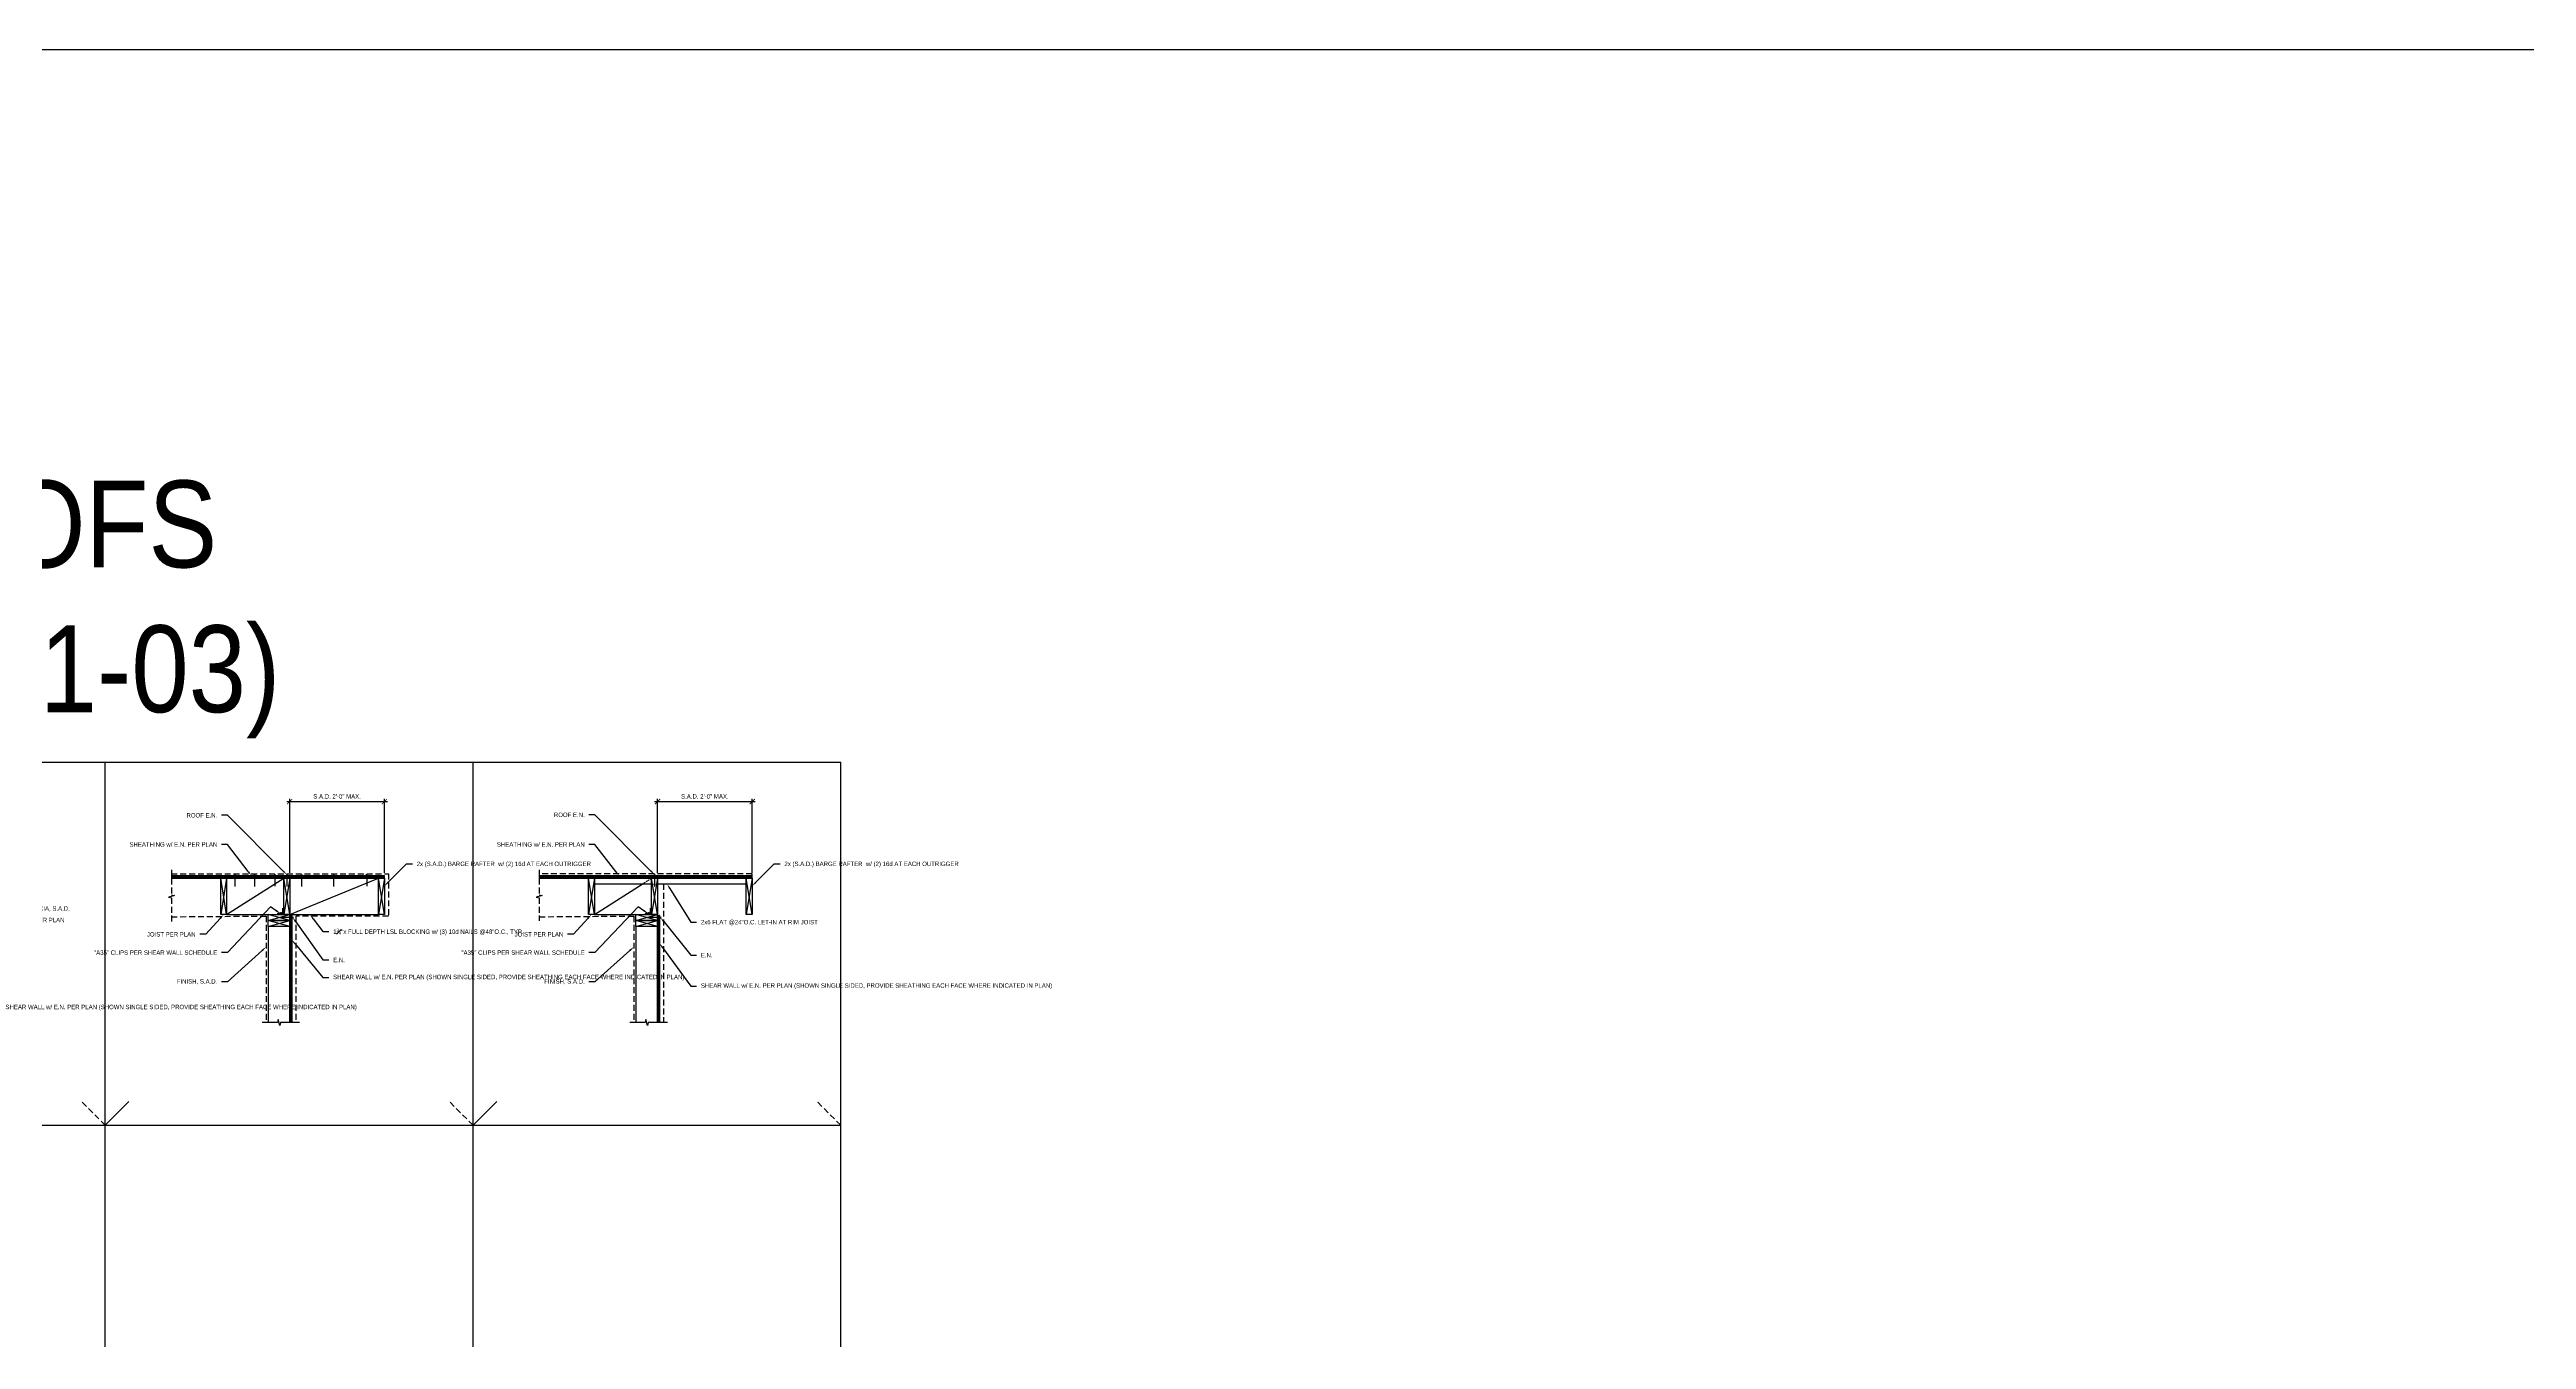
# Model space of a CAD drawing. Header units: inches. Extents: x -2661 to 42767, y -1222 to 9099.
# Drawn here: x -310 to 318, y 3845 to 4172 of the extents above; entities that cross this region are included whole.
import ezdxf
from ezdxf import colors
from ezdxf.entities.mleader import LeaderData, LeaderLine
from ezdxf.math import Vec2, Vec3

# ---------------------------------------------------------------- set-up
doc = ezdxf.new("R2010")
doc.units = ezdxf.units.IN
doc.header["$LTSCALE"] = 12
doc.header["$MEASUREMENT"] = 0
doc.header["$PDMODE"] = 3
doc.linetypes.add('HIDDEN2', pattern=[0.1875, 0.125, -0.0625])
doc.linetypes.add('HIDDEN8', pattern=[0.04625, 0.03125, -0.015])
doc.layers.get('0').update_dxf_attribs({"linetype": 'CONTINUOUS'})
doc.layers.get('DefPoints').update_dxf_attribs({"color": 251, "linetype": 'CONTINUOUS'})
for name, color, linetype in [('S-ANNO-DIMS', 2, 'CONTINUOUS'), ('S-ANNO-NOTE', 4, 'CONTINUOUS'), ('S-ARCH-FINISHES', 1, 'HIDDEN2'), ('S-BREAK', 2, 'CONTINUOUS'), ('S-NAIL', 2, 'CONTINUOUS'), ('S-SIMPSON', 2, 'CONTINUOUS'), ('S-WOOD', 3, 'CONTINUOUS')]:
    doc.layers.add(name, color=color, linetype=linetype)
doc.layers.add('S-ANNO-GRID-NONPLOT', color=251, linetype='CONTINUOUS', plot=False)
doc.layers.add('S-ANNO-NONPLOT', color=253, linetype='CONTINUOUS', plot=False, transparency=0.5)
doc.styles.add('Arial', font='arial.ttf', dxfattribs={"width": 0.85})
doc.dimstyles.new('DIM-12_Se', dxfattribs={"dimscale": 12, "dimtxt": 0.09375, "dimasz": 0.109375, "dimexe": 0.0625, "dimexo": 0.0625, "dimgap": 0.0625, "dimtad": 1, "dimdec": 4, "dimzin": 11, "dimdsep": 46, "dimlunit": 4, "dimtxsty": 'Arial', "dimblk": 'ARCHTICK', "dimcen": 0.125, "dimdle": 0.0625, "dimclrd": 256, "dimclre": 256, "dimclrt": 4, "dimadec": 0, "dimazin": 0, "dimtfac": 0.75, "dimtdec": 4, "dimtmove": 0, "dimatfit": 3, "dimfxl": 1, "dimfrac": 1, "dimtolj": 1, "dimtzin": 0, "dimarcsym": 0})

# ---------------------------------------------------------------- blocks, each defined once
blk = doc.blocks.new('Se_24x36_STARTERS_GRID')
for p, q in [((-372.84, 276), (-279.63, 276)), ((-372.84, 184), (-372.84, 276)), ((-279.63, -92), (-279.63, 276)), ((-279.63, 276), (-186.42, 276)), ((-186.42, -92), (-186.42, 276)), ((-186.42, 276), (-93.21, 276)), ((-93.21, -92), (-93.21, 276)), ((-93.21, 276), (0, 276)), ((0, 184), (0, 276)), ((-372.84, 184), (-366.84, 190)), ((-279.63, 184), (-273.63, 190)), ((-186.42, 184), (-180.42, 190)), ((-93.21, 184), (-87.21, 190)), ((-372.84, 92), (-372.84, 184)), ((-372.84, 184), (-279.63, 184)), ((-279.63, 184), (-186.42, 184)), ((-186.42, 184), (-93.21, 184)), ((-93.21, 184), (0, 184)), ((0, 92), (0, 184)), ((-372.84, 92), (-366.84, 98)), ((-279.63, 92), (-273.63, 98)), ((-186.42, 92), (-180.42, 98)), ((-93.21, 92), (-87.21, 98)), ((-372.84, 0), (-372.84, 92)), ((-372.84, 92), (-279.63, 92)), ((-279.63, 92), (-186.42, 92)), ((-186.42, 92), (-93.21, 92)), ((-93.21, 92), (0, 92)), ((0, 0), (0, 92)), ((-372.84, 0), (-366.84, 6)), ((-279.63, 0), (-273.63, 6)), ((-186.42, 0), (-180.42, 6)), ((-93.21, 0), (-87.21, 6)), ((-372.84, 0), (-279.63, 0)), ((-372.84, -92), (-372.84, 0)), ((-279.63, 0), (-186.42, 0)), ((-186.42, 0), (-93.21, 0)), ((-93.21, 0), (0, 0)), ((0, -92), (0, 0)), ((-372.84, -92), (-366.84, -86)), ((-279.63, -92), (-273.63, -86)), ((-186.42, -92), (-180.42, -86)), ((-93.21, -92), (-87.21, -86)), ((-372.84, -92), (-279.63, -92)), ((-279.63, -92), (-186.42, -92)), ((-186.42, -92), (-93.21, -92)), ((-93.21, -92), (0, -92))]:
    blk.add_line(p, q)
at = {"linetype": 'HIDDEN2'}
for p, q in [((-279.63, 184), (-285.63, 190)), ((-186.42, 184), (-192.42, 190)), ((-93.21, 184), (-99.21, 190)), ((0, 184), (-6, 190)), ((-279.63, 92), (-285.63, 98)), ((-186.42, 92), (-192.42, 98)), ((-93.21, 92), (-99.21, 98)), ((0, 92), (-6, 98)), ((-279.63, 0), (-285.63, 6)), ((-186.42, 0), (-192.42, 6)), ((-93.21, 0), (-99.21, 6)), ((0, 0), (-6, 6)), ((-279.63, -92), (-285.63, -86)), ((-186.42, -92), (-192.42, -86)), ((-93.21, -92), (-99.21, -86)), ((0, -92), (-6, -86))]:
    blk.add_line(p, q, dxfattribs=at)
blk = doc.blocks.new('*U1284')
blk.add_lwpolyline([(1.5, -5.5), (0, -5.5), (0, 0), (1.5, 0)], close=True)
at = {"layer": 'S-WOOD', "color": 2}
for p, q in [((1.5, -5.5), (0, 0)), ((1.5, 0), (0, -5.5))]:
    blk.add_line(p, q, dxfattribs=at)
blk = doc.blocks.new('*U1292')
at = {"color": 3}
blk.add_line((0.2, 0.25), (-0.2, 0.25), dxfattribs=at)
blk.add_line((0, 0.25), (0, -2.75))
blk = doc.blocks.new('_ARCHTICK')
at = {"color": 0, "linetype": 'ByBlock', "const_width": 0.15}
blk.add_lwpolyline([(-0.5, -0.5), (0.5, 0.5)], dxfattribs=at)
blk = doc.blocks.new('*D1790')
at = {"layer": 'DefPoints', "color": 0, "transparency": 16777216}
for p in [(-131.55, 3981.51), (-155.55, 3962.76), (-131.55, 3962.76)]:
    blk.add_point(p, dxfattribs=at)
at = {"layer": 'S-ANNO-DIMS', "lineweight": -2, "transparency": 16777216}
for p, q in [((-156.3, 3981.51), (-130.8, 3981.51)), ((-155.55, 3963.51), (-155.55, 3982.26)), ((-131.55, 3963.51), (-131.55, 3982.26))]:
    blk.add_line(p, q, dxfattribs=at)
at = {"layer": 'S-ANNO-DIMS', "lineweight": -2, "transparency": 16777216, "xscale": 1.3125, "yscale": 1.3125, "zscale": 1.3125, "rotation": 180}
blk.add_blockref('_ARCHTICK', (-155.55, 3981.51), dxfattribs=at)
at = {"layer": 'S-ANNO-DIMS', "lineweight": -2, "transparency": 16777216, "xscale": 1.3125, "yscale": 1.3125, "zscale": 1.3125}
blk.add_blockref('_ARCHTICK', (-131.55, 3981.51), dxfattribs=at)
at = {"layer": 'S-ANNO-DIMS', "color": 4, "transparency": 16777216, "insert": (-143.55, 3982.84), "char_height": 1.125, "attachment_point": 5, "style": 'Arial'}
blk.add_mtext('\\A1;S.A.D. 2\'-0" MAX.', dxfattribs=at)
blk = doc.blocks.new('*U1170')
blk.add_lwpolyline([(1.5, -9.25), (0, -9.25), (0, 0), (1.5, 0)], close=True)
at = {"layer": 'S-WOOD', "color": 2}
for p, q in [((1.5, -9.25), (0, 0)), ((1.5, 0), (0, -9.25))]:
    blk.add_line(p, q, dxfattribs=at)
blk = doc.blocks.new('*U1171')
blk.add_lwpolyline([(1.5, -9.25), (0, -9.25), (0, 0), (1.5, 0)], close=True)
at = {"layer": 'S-WOOD', "color": 2}
for p, q in [((1.5, -9.25), (0, 0)), ((1.5, 0), (0, -9.25))]:
    blk.add_line(p, q, dxfattribs=at)
blk = doc.blocks.new('*U1169')
blk.add_lwpolyline([(1.5, -9.25), (0, -9.25), (0, 0), (1.5, 0)], close=True)
at = {"layer": 'S-WOOD', "color": 2}
for p, q in [((1.5, -9.25), (0, 0)), ((1.5, 0), (0, -9.25))]:
    blk.add_line(p, q, dxfattribs=at)
blk = doc.blocks.new('*U1293')
blk.add_lwpolyline([(-1.625, 0.296875), (-1.625, 0.25), (-0.354, 0.25, 0.4142135624), (-0.25, 0.354), (-0.25, 1.671875), (-0.296875, 1.671875), (-0.296875, 0.348875, -0.4142135624), (-0.348875, 0.296875)], format="xyb", close=True)
blk.add_lwpolyline([(-0.827875, 0.296875), (-0.827875, 0.578141), (-0.609625, 0.57813), (-0.609625, 0.296875)])
blk = doc.blocks.new('10d')
at = {"color": 3}
blk.add_line((0.19, 0.25), (-0.19, 0.25), dxfattribs=at)
at = {"color": 2}
blk.add_line((0, 0.25), (0, -2.75), dxfattribs=at)
blk = doc.blocks.new('*D1789')
at = {"layer": 'DefPoints', "color": 0, "transparency": 16777216}
for p in [(-224.76, 3981.51), (-248.76, 3962.76), (-224.76, 3962.76)]:
    blk.add_point(p, dxfattribs=at)
at = {"layer": 'S-ANNO-DIMS', "lineweight": -2, "transparency": 16777216}
for p, q in [((-249.51, 3981.51), (-224.01, 3981.51)), ((-248.76, 3963.51), (-248.76, 3982.26)), ((-224.76, 3963.51), (-224.76, 3982.26))]:
    blk.add_line(p, q, dxfattribs=at)
at = {"layer": 'S-ANNO-DIMS', "lineweight": -2, "transparency": 16777216, "xscale": 1.3125, "yscale": 1.3125, "zscale": 1.3125, "rotation": 180}
blk.add_blockref('_ARCHTICK', (-248.76, 3981.51), dxfattribs=at)
at = {"layer": 'S-ANNO-DIMS', "lineweight": -2, "transparency": 16777216, "xscale": 1.3125, "yscale": 1.3125, "zscale": 1.3125}
blk.add_blockref('_ARCHTICK', (-224.76, 3981.51), dxfattribs=at)
at = {"layer": 'S-ANNO-DIMS', "color": 4, "transparency": 16777216, "insert": (-236.76, 3982.84), "char_height": 1.125, "attachment_point": 5, "style": 'Arial'}
blk.add_mtext('\\A1;S.A.D. 2\'-0" MAX.', dxfattribs=at)

msp = doc.modelspace()

# ---------------------------------------------------------------- hatches: boundary and pattern name
at = {"layer": 'S-WOOD'}
h = msp.add_hatch(dxfattribs=at)
h.set_pattern_fill('PLAST', color=1, scale=5, angle=45, style=0)
h.set_pattern_definition([(45, (-229.7568, 3962.1364), (-0.883883, 0.883883), []), (45, (-229.8672, 3962.2469), (-0.883883, 0.883883), []), (45, (-229.9777, 3962.3574), (-0.883883, 0.883883), [])])
h.paths.add_polyline_path([(-278.75675, 3962.13638), (-224.75675, 3962.13638), (-224.75675, 3962.76138), (-278.75675, 3962.76138)])
h = msp.add_hatch(dxfattribs=at)
h.set_pattern_fill('PLAST', color=1, scale=5, angle=45, style=0)
h.set_pattern_definition([(45, (-136.5477, 3962.1364), (-0.883883, 0.883883), []), (45, (-136.6581, 3962.2469), (-0.883883, 0.883883), []), (45, (-136.7686, 3962.3574), (-0.883883, 0.883883), [])])
h.paths.add_polyline_path([(-185.54766, 3962.13638), (-131.54766, 3962.13638), (-131.54766, 3962.76138), (-185.54766, 3962.76138)])
h = msp.add_hatch(dxfattribs=at)
h.set_pattern_fill('PLAST', color=1, scale=6, angle=-45, style=0)
h.set_pattern_definition([(315, (-242.3236, 3942.4766), (1.06066, 1.06066), []), (315, (-242.191, 3942.6092), (1.06066, 1.06066), []), (315, (-242.0584, 3942.7418), (1.06066, 1.06066), [])])
h.paths.add_polyline_path([(-248.25675, 3952.69888), (-248.25675, 3925.5612), (-248.75675, 3925.5612), (-248.75675, 3952.69888)])
h = msp.add_hatch(dxfattribs=at)
h.set_pattern_fill('PLAST', color=1, scale=6, angle=-45, style=0)
h.set_pattern_definition([(315, (-149.1145, 3942.4766), (1.06066, 1.06066), []), (315, (-148.982, 3942.6092), (1.06066, 1.06066), []), (315, (-148.8493, 3942.7418), (1.06066, 1.06066), [])])
h.paths.add_polyline_path([(-155.04766, 3952.69888), (-155.04766, 3925.5612), (-155.54766, 3925.5612), (-155.54766, 3952.69888)])

# ---------------------------------------------------------------- linework, layer by layer
at = {"layer": 'S-ANNO-NONPLOT'}
msp.add_lwpolyline([(-1395.60916, 4172.00884), (377.73642, 4172.00884), (377.73642, 847.54657), (-1395.60916, 847.54657)], close=True, dxfattribs=at)
at = {"layer": 'S-ARCH-FINISHES'}
for points in [[(-278.75675, 3964.26138), (-278.75675, 3957.88996), (-277.9784, 3957.70067), (-279.53511, 3957.3221), (-278.75675, 3957.13281), (-278.75675, 3951.05507)], [(-278.75675, 3963.26138), (-223.75675, 3963.26138), (-223.75675, 3952.526), (-247.25675, 3952.526), (-247.25675, 3925.5612)], [(-185.54766, 3964.26138), (-185.54766, 3957.88996), (-184.7693, 3957.70067), (-186.32601, 3957.3221), (-185.54766, 3957.13281), (-185.55861, 3951.35928)], [(-131.54766, 3962.76138), (-131.54766, 3963.26138), (-185.54766, 3963.26138)], [(-154.04766, 3960.63638), (-154.04766, 3960.63638), (-154.04766, 3925.5612)], [(-278.75675, 3952.35934), (-254.75675, 3952.526), (-254.75675, 3925.5612)], [(-185.54766, 3952.35934), (-161.54766, 3952.526), (-161.54766, 3925.5612)]]:
    msp.add_lwpolyline(points, dxfattribs=at)
at = {"layer": 'S-BREAK'}
for points in [[(-246.25675, 3925.5612), (-251.12818, 3925.5612), (-251.31747, 3924.78285), (-251.69604, 3926.33955), (-251.88533, 3925.5612), (-255.75675, 3925.5612)], [(-153.04766, 3925.5612), (-157.91908, 3925.5612), (-158.10837, 3924.78285), (-158.48694, 3926.33955), (-158.67623, 3925.5612), (-162.54766, 3925.5612)]]:
    msp.add_lwpolyline(points, dxfattribs=at)
at = {"layer": 'S-WOOD', "color": 1}
for p, q in [((-278.75675, 3962.44888), (-224.75675, 3962.44888)), ((-185.54766, 3962.44888), (-131.54766, 3962.44888)), ((-248.50675, 3952.69888), (-248.50675, 3925.5612)), ((-155.29766, 3952.69888), (-155.29766, 3925.5612))]:
    msp.add_line(p, q, dxfattribs=at)
at = {"layer": 'S-WOOD', "color": 2}
for p, q in [((-264.75675, 3952.88638), (-250.25675, 3962.13638)), ((-248.75675, 3952.88638), (-226.25675, 3962.13638)), ((-171.54766, 3952.88638), (-159.39901, 3960.63638))]:
    msp.add_line(p, q, dxfattribs=at)
at = {"layer": 'S-WOOD', "color": 2, "linetype": 'HIDDEN8'}
for p, q in [((-159.39901, 3960.63638), (-157.04766, 3962.13638)), ((-157.04766, 3960.63638), (-155.54766, 3960.63638))]:
    msp.add_line(p, q, dxfattribs=at)
at = {"layer": 'S-WOOD'}
for points in [[(-278.75675, 3962.13638), (-224.75675, 3962.13638), (-224.75675, 3962.76138), (-278.75675, 3962.76138)], [(-264.75675, 3952.88638), (-250.25675, 3952.88638), (-250.25675, 3962.13638), (-264.75675, 3962.13638)], [(-248.75675, 3952.88638), (-226.25675, 3952.88638), (-226.25675, 3962.13638), (-248.75675, 3962.13638)], [(-185.54766, 3962.13638), (-131.54766, 3962.13638), (-131.54766, 3962.76138), (-185.54766, 3962.76138)], [(-171.54766, 3952.88638), (-157.04766, 3952.88638), (-157.04766, 3962.13638), (-171.54766, 3962.13638)], [(-248.25675, 3952.69888), (-248.25675, 3925.5612), (-248.75675, 3925.5612), (-248.75675, 3952.69888)], [(-155.04766, 3952.69888), (-155.04766, 3925.5612), (-155.54766, 3925.5612), (-155.54766, 3952.69888)]]:
    msp.add_lwpolyline(points, close=True, dxfattribs=at)
for points in [[(-157.04766, 3960.63638), (-171.54766, 3960.63638), (-171.54766, 3962.13638), (-133.04766, 3962.13638), (-133.04766, 3960.63638), (-155.54766, 3960.63638)], [(-248.75675, 3925.5612), (-248.75675, 3949.88638), (-254.25675, 3949.88638), (-254.25675, 3925.5612)], [(-155.54766, 3925.5612), (-155.54766, 3949.88638), (-161.04766, 3949.88638), (-161.04766, 3925.5612)]]:
    msp.add_lwpolyline(points, dxfattribs=at)

# ---------------------------------------------------------------- block references
at = {"layer": 'S-ANNO-GRID-NONPLOT'}
msp.add_blockref('Se_24x36_STARTERS_GRID', (-109.09998, 3715.54657), dxfattribs=at)
at = {"layer": 'S-NAIL', "xscale": -1}
for p in [(-262.71866, 3962.76138), (-257.69523, 3962.76138), (-252.54679, 3962.824), (-245.75675, 3962.76138), (-237.69523, 3962.76138), (-229.25675, 3962.824)]:
    msp.add_blockref('10d', p, dxfattribs=at)
at = {"layer": 'S-NAIL', "color": 1, "xscale": -1}
for p in [(-249.50675, 3962.76138), (-156.29766, 3962.76138)]:
    msp.add_blockref('*U1292', p, dxfattribs=at)
at = {"layer": 'S-NAIL', "color": 1, "xscale": -1, "rotation": 270}
for p in [(-248.25675, 3952.13638), (-155.04766, 3952.13638)]:
    msp.add_blockref('*U1292', p, dxfattribs=at)
at = {"layer": 'S-SIMPSON'}
for p in [(-250.25675, 3952.88638), (-157.04766, 3952.88638)]:
    msp.add_blockref('*U1293', p, dxfattribs=at)
at = {"layer": 'S-WOOD'}
for name, p in [('*U1171', (-266.25675, 3962.13638)), ('*U1170', (-250.25675, 3962.13638)), ('*U1169', (-226.25675, 3962.13638)), ('*U1171', (-173.04766, 3962.13638)), ('*U1170', (-157.04766, 3962.13638)), ('*U1169', (-133.04766, 3962.13638))]:
    msp.add_blockref(name, p, dxfattribs=at)
at = {"layer": 'S-WOOD', "rotation": 270}
for p in [(-248.75675, 3952.88638), (-248.75675, 3951.38638), (-155.54766, 3952.88638), (-155.54766, 3951.38638)]:
    msp.add_blockref('*U1284', p, dxfattribs=at)

# ---------------------------------------------------------------- texts
at = {"layer": 'S-ANNO-NOTE', "color": 2, "insert": (-481.93637, 3997.54657), "char_height": 22, "width": 385.2088404, "attachment_point": 7, "style": 'Arial'}
msp.add_mtext('\\A1;PITCHED ROOFS \\PRAKES (WD 01-03)', dxfattribs=at)

# ---------------------------------------------------------------- dimensions: what is measured, and where the dimension line sits
at = {"layer": 'S-ANNO-DIMS'}
for base, p1, p2, picture, middle in [((-224.75675, 3981.51276), (-248.75675, 3962.76138), (-224.75675, 3962.76138), '*D1789', (-236.75675, 3982.84445)), ((-131.54766, 3981.51276), (-155.54766, 3962.76138), (-131.54766, 3962.76138), '*D1790', (-143.54766, 3982.84445))]:
    dim = msp.add_linear_dim(base=base, p1=p1, p2=p2, angle=180, text='S.A.D. <> MAX.', dimstyle='DIM-12_Se', dxfattribs=at)
    dim.commit()
    dim.dimension.update_dxf_attribs({"geometry": picture, "text_midpoint": middle})

# ---------------------------------------------------------------- leaders
at = {"layer": 'S-ANNO-NOTE'}
ml = msp.add_multileader_mtext('Standard', dxfattribs=at)
ml.set_content('ROOF E.N.', color=4, style='Arial')
ml.set_leader_properties(color=2)
ml.build(insert=Vec2(0, 0))
ml.multileader.update_dxf_attribs({"dogleg_length": 0.36, "arrow_head_size": 1.3125, "scale": 12})
ctx = ml.context
ctx.base_point, ctx.scale, ctx.char_height, ctx.arrow_head_size, ctx.landing_gap_size, ctx.plane_origin = Vec3(-274.81024, 3978.04787), 12, 1.125, 1.3125, 1.08, Vec3(-886.025, 4269.7352)
ctx.text_align_type = 2
notes = []
notes.append((ctx, [(1, (1, 1, 0), (-264.54324, 3978.04787), (-1, 0), 1.5, [(0, [(-249.50675, 3963.01138)], 0, [])])]))
ctx.mtext.insert, ctx.mtext.width, ctx.mtext.alignment, ctx.mtext.flow_direction = Vec3(-267.12324, 3978.61996), 17.75, 3, 5
ml = msp.add_multileader_mtext('Standard', dxfattribs=at)
ml.set_content('ROOF E.N.', color=4, style='Arial')
ml.set_leader_properties(color=2)
ml.build(insert=Vec2(0, 0))
ml.multileader.update_dxf_attribs({"dogleg_length": 0.36, "arrow_head_size": 1.3125, "scale": 12})
ctx = ml.context
ctx.base_point, ctx.scale, ctx.char_height, ctx.arrow_head_size, ctx.landing_gap_size, ctx.plane_origin = Vec3(-181.68542, 3978.1721), 12, 1.125, 1.3125, 1.08, Vec3(-792.8159, 4269.7352)
ctx.text_align_type = 2
notes.append((ctx, [(1, (1, 1, 0), (-171.41842, 3978.1721), (-1, 0), 1.5, [(0, [(-156.29766, 3963.01138)], 0, [])])]))
ctx.mtext.insert, ctx.mtext.width, ctx.mtext.alignment, ctx.mtext.flow_direction = Vec3(-173.99842, 3978.74419), 17.75, 3, 5
ml = msp.add_multileader_mtext('Standard', dxfattribs=at)
ml.set_content('{\\C256;BEVELED WEB STIFFENER ON BOTH SIDES OF TJI JOIST WEB. ENSURE GAP PER MANUFACTURER SPECIFICATIONS}', color=4, style='Arial')
ml.set_leader_properties(color=2)
ml.build(insert=Vec2(0, 0))
ml.multileader.update_dxf_attribs({"dogleg_length": 0.125, "arrow_head_size": 1.3125, "scale": 12})
ctx = ml.context
ctx.base_point, ctx.scale, ctx.char_height, ctx.arrow_head_size, ctx.landing_gap_size, ctx.plane_origin = Vec3(-564.77945, 3970.27715), 12, 1.125, 1.3125, 1.08, Vec3(-604.95423, 4260.95682)
notes.append((ctx, [(0, (1, 1, 0), (-566.27945, 3970.27715), (1, 0), 1.5, [(0, [(-577.13069, 3959.42592)], 0, [])])]))
ctx.mtext.insert, ctx.mtext.width, ctx.mtext.defined_height, ctx.mtext.flow_direction = Vec3(-563.69945, 3970.84925), 23.5635235, 10.20141, 5
ml = msp.add_multileader_mtext('Standard', dxfattribs=at)
ml.set_content('\\A1;SHEATHING w/ E.N. PER PLAN', color=4, style='Arial')
ml.set_leader_properties(color=2)
ml.build(insert=Vec2(0, 0))
ml.multileader.update_dxf_attribs({"dogleg_length": 0.125, "arrow_head_size": 1.3125, "scale": 12})
ctx = ml.context
ctx.base_point, ctx.scale, ctx.char_height, ctx.arrow_head_size, ctx.landing_gap_size, ctx.plane_origin = Vec3(-280.49686, 3970.66868), 12, 1.125, 1.3125, 1.08, Vec3(-829.27249, 4162.678)
ctx.text_align_type = 2
notes.append((ctx, [(0, (1, 1, 0), (-264.54324, 3970.66868), (-1, 0), 1.5, [(0, [(-258.46216, 3962.76138)], 0, [])])]))
ctx.mtext.insert, ctx.mtext.width, ctx.mtext.defined_height, ctx.mtext.alignment, ctx.mtext.flow_direction = Vec3(-267.12324, 3971.23156), 13.3125, 4.37074, 3, 5
ml = msp.add_multileader_mtext('Standard', dxfattribs=at)
ml.set_content('\\A1;SHEATHING w/ E.N. PER PLAN', color=4, style='Arial')
ml.set_leader_properties(color=2)
ml.build(insert=Vec2(0, 0))
ml.multileader.update_dxf_attribs({"dogleg_length": 0.125, "arrow_head_size": 1.3125, "scale": 12})
ctx = ml.context
ctx.base_point, ctx.scale, ctx.char_height, ctx.arrow_head_size, ctx.landing_gap_size, ctx.plane_origin = Vec3(-187.37204, 3970.66868), 12, 1.125, 1.3125, 1.08, Vec3(-736.14767, 4162.678)
ctx.text_align_type = 2
notes.append((ctx, [(0, (1, 1, 0), (-171.41842, 3970.66868), (-1, 0), 1.5, [(0, [(-165.33734, 3962.76138)], 0, [])])]))
ctx.mtext.insert, ctx.mtext.width, ctx.mtext.defined_height, ctx.mtext.alignment, ctx.mtext.flow_direction = Vec3(-173.99842, 3971.23156), 13.3125, 4.37074, 3, 5
ml = msp.add_multileader_mtext('Standard', dxfattribs=at)
ml.set_content('\\A1;E.N.', color=4, style='Arial')
ml.set_leader_properties(color=2)
ml.build(insert=Vec2(0, 0))
ml.multileader.update_dxf_attribs({"dogleg_length": 0.36, "arrow_head_size": 1.3125, "scale": 12})
ctx = ml.context
ctx.base_point, ctx.scale, ctx.char_height, ctx.arrow_head_size, ctx.landing_gap_size, ctx.plane_origin = Vec3(-326.55001, 3968.84453), 12, 1.125, 1.3125, 1.08, Vec3(-241.27346, 4230.21204)
notes.append((ctx, [(1, (1, 1, 0), (-328.05001, 3968.84453), (1, 0), 1.5, [(0, [(-332.71721, 3963.01138)], 0, [])])]))
ctx.mtext.insert, ctx.mtext.width, ctx.mtext.flow_direction = Vec3(-325.47001, 3969.40703), 18.0969406, 5
ml = msp.add_multileader_mtext('Standard', dxfattribs=at)
ml.set_content('2x (S.A.D.) BARGE RAFTER  w/ (2) 16d AT EACH OUTRIGGER', color=4, style='Arial')
ml.set_leader_properties(color=2)
ml.build(insert=Vec2(0, 0))
ml.multileader.update_dxf_attribs({"dogleg_length": 0.36, "arrow_head_size": 1.3125, "scale": 12})
ctx = ml.context
ctx.base_point, ctx.scale, ctx.char_height, ctx.arrow_head_size, ctx.landing_gap_size, ctx.plane_origin = Vec3(-217.67036, 3965.74069), 12, 1.125, 1.3125, 1.08, Vec3(-872.68976, 4259.00281)
notes.append((ctx, [(0, (1, 1, 0), (-219.17036, 3965.74069), (1, 0), 1.5, [(0, [(-224.75675, 3960.1543)], 0, [])])]))
ctx.mtext.insert, ctx.mtext.width, ctx.mtext.flow_direction = Vec3(-216.59036, 3966.31279), 14.2812815, 5
ml = msp.add_multileader_mtext('Standard', dxfattribs=at)
ml.set_content('2x (S.A.D.) BARGE RAFTER  w/ (2) 16d AT EACH OUTRIGGER', color=4, style='Arial')
ml.set_leader_properties(color=2)
ml.build(insert=Vec2(0, 0))
ml.multileader.update_dxf_attribs({"dogleg_length": 0.36, "arrow_head_size": 1.3125, "scale": 12})
ctx = ml.context
ctx.base_point, ctx.scale, ctx.char_height, ctx.arrow_head_size, ctx.landing_gap_size, ctx.plane_origin = Vec3(-124.46126, 3965.74069), 12, 1.125, 1.3125, 1.08, Vec3(-779.48066, 4259.00281)
notes.append((ctx, [(0, (1, 1, 0), (-125.96126, 3965.74069), (1, 0), 1.5, [(0, [(-131.54766, 3960.1543)], 0, [])])]))
ctx.mtext.insert, ctx.mtext.width, ctx.mtext.flow_direction = Vec3(-123.38126, 3966.31279), 14.2812815, 5
ml = msp.add_multileader_mtext('Standard', dxfattribs=at)
ml.set_content('\\A1;DECKING PER PLAN', color=4, style='Arial')
ml.set_leader_properties(color=2)
ml.build(insert=Vec2(0, 0))
ml.multileader.update_dxf_attribs({"dogleg_length": 0.36, "arrow_head_size": 1.3125, "scale": 12})
ctx = ml.context
ctx.base_point, ctx.scale, ctx.char_height, ctx.arrow_head_size, ctx.landing_gap_size, ctx.plane_origin = Vec3(-321.88462, 3951.51139), 12, 1.125, 1.3125, 1.08, Vec3(-394.95049, 4292.85496)
notes.append((ctx, [(0, (1, 1, 0), (-323.38462, 3951.51139), (1, 0), 1.5, [(0, [(-330.25703, 3960.63638)], 0, [])])]))
ctx.mtext.insert, ctx.mtext.width, ctx.mtext.flow_direction = Vec3(-320.80462, 3952.08348), 16.4371538, 5
ml = msp.add_multileader_mtext('Standard', dxfattribs=at)
ml.set_content('\\A1;FASCIA, S.A.D.', color=4, style='Arial')
ml.set_leader_properties(color=2)
ml.build(insert=Vec2(0, 0))
ml.multileader.update_dxf_attribs({"dogleg_length": 0.36, "arrow_head_size": 1.3125, "scale": 12})
ctx = ml.context
ctx.base_point, ctx.scale, ctx.char_height, ctx.arrow_head_size, ctx.landing_gap_size, ctx.plane_origin = Vec3(-316.37609, 3954.33624), 12, 1.125, 1.3125, 1.08, Vec3(-393.20159, 4302.0536)
notes.append((ctx, [(0, (1, 1, 0), (-317.87609, 3954.33624), (1, 0), 1.5, [(0, [(-320.71392, 3958.23651)], 0, [])])]))
ctx.mtext.insert, ctx.mtext.width, ctx.mtext.flow_direction = Vec3(-315.29609, 3955.01002), 16.4371538, 5
ml = msp.add_multileader_mtext('Standard', dxfattribs=at)
ml.set_content('2x6 FLAT @24"O.C. LET-IN AT RIM JOIST', color=4, style='Arial')
ml.set_leader_properties(color=2)
ml.build(insert=Vec2(0, 0))
ml.multileader.update_dxf_attribs({"dogleg_length": 0.36, "arrow_head_size": 1.3125, "scale": 12})
ctx = ml.context
ctx.base_point, ctx.scale, ctx.char_height, ctx.arrow_head_size, ctx.landing_gap_size, ctx.plane_origin = Vec3(-145.63557, 3950.98231), 12, 1.125, 1.3125, 1.08, Vec3(-792.8159, 4256.41426)
notes.append((ctx, [(0, (1, 1, 0), (-147.13557, 3950.98231), (1, 0), 1.5, [(0, [(-153.11102, 3960.63638)], 0, [])])]))
ctx.mtext.insert, ctx.mtext.width, ctx.mtext.flow_direction = Vec3(-144.55557, 3951.5544), 17.75, 5
ml = msp.add_multileader_mtext('Standard', dxfattribs=at)
ml.set_content('\\A1;JOIST PER PLAN', color=4, style='Arial')
ml.set_leader_properties(color=2)
ml.build(insert=Vec2(0, 0))
ml.multileader.update_dxf_attribs({"dogleg_length": 0.36, "arrow_head_size": 1.3125, "scale": 12})
ctx = ml.context
ctx.base_point, ctx.scale, ctx.char_height, ctx.arrow_head_size, ctx.landing_gap_size, ctx.plane_origin = Vec3(-284.34241, 3947.90495), 12, 1.125, 1.3125, 1.08, Vec3(-819.47669, 4247.68488)
ctx.text_align_type = 2
notes.append((ctx, [(0, (1, 1, 0), (-270.06386, 3947.90495), (-1, 0), 1.5, [(0, [(-265.50675, 3952.88638)], 0, [])])]))
ctx.mtext.insert, ctx.mtext.width, ctx.mtext.alignment, ctx.mtext.flow_direction = Vec3(-272.64386, 3948.47704), 17.75, 3, 5
ml = msp.add_multileader_mtext('Standard', dxfattribs=at)
ml.set_content('"A35" CLIPS PER SHEAR WALL SCHEDULE', color=4, style='Arial')
ml.set_leader_properties(color=2)
ml.build(insert=Vec2(0, 0))
ml.multileader.update_dxf_attribs({"dogleg_length": 0.125, "arrow_head_size": 1.3125, "scale": 12})
ctx = ml.context
ctx.base_point, ctx.scale, ctx.char_height, ctx.arrow_head_size, ctx.landing_gap_size, ctx.plane_origin = Vec3(-283.77394, 3943.26367), 12, 1.125, 1.3125, 1.08, Vec3(-808.65701, 4385.71901)
ctx.text_align_type = 2
notes.append((ctx, [(0, (1, 1, 0), (-264.54324, 3943.26367), (-1, 0), 1.5, [(0, [(-251.09326, 3953.18326), (-253.67764, 3954.84035)], 0, [])])]))
ctx.mtext.insert, ctx.mtext.width, ctx.mtext.alignment, ctx.mtext.flow_direction = Vec3(-267.12324, 3943.83576), 18.183329, 3, 5
ml = msp.add_multileader_mtext('Standard', dxfattribs=at)
ml.set_content('\\A1;JOIST PER PLAN', color=4, style='Arial')
ml.set_leader_properties(color=2)
ml.build(insert=Vec2(0, 0))
ml.multileader.update_dxf_attribs({"dogleg_length": 0.36, "arrow_head_size": 1.3125, "scale": 12})
ctx = ml.context
ctx.base_point, ctx.scale, ctx.char_height, ctx.arrow_head_size, ctx.landing_gap_size, ctx.plane_origin = Vec3(-191.13331, 3947.90495), 12, 1.125, 1.3125, 1.08, Vec3(-726.26759, 4247.68488)
ctx.text_align_type = 2
notes.append((ctx, [(0, (1, 1, 0), (-176.85476, 3947.90495), (-1, 0), 1.5, [(0, [(-172.29766, 3952.88638)], 0, [])])]))
ctx.mtext.insert, ctx.mtext.width, ctx.mtext.alignment, ctx.mtext.flow_direction = Vec3(-179.43476, 3948.47704), 17.75, 3, 5
ml = msp.add_multileader_mtext('Standard', dxfattribs=at)
ml.set_content('"A35" CLIPS PER SHEAR WALL SCHEDULE', color=4, style='Arial')
ml.set_leader_properties(color=2)
ml.build(insert=Vec2(0, 0))
ml.multileader.update_dxf_attribs({"dogleg_length": 0.125, "arrow_head_size": 1.3125, "scale": 12})
ctx = ml.context
ctx.base_point, ctx.scale, ctx.char_height, ctx.arrow_head_size, ctx.landing_gap_size, ctx.plane_origin = Vec3(-190.64912, 3943.26367), 12, 1.125, 1.3125, 1.08, Vec3(-715.44791, 4385.71901)
ctx.text_align_type = 2
notes.append((ctx, [(0, (1, 1, 0), (-171.41842, 3943.26367), (-1, 0), 1.5, [(0, [(-157.88416, 3953.18326), (-160.46854, 3954.84035)], 0, [])])]))
ctx.mtext.insert, ctx.mtext.width, ctx.mtext.alignment, ctx.mtext.flow_direction = Vec3(-173.99842, 3943.83576), 18.183329, 3, 5
ml = msp.add_multileader_mtext('Standard', dxfattribs=at)
ml.set_content('E.N.', color=4, style='Arial')
ml.set_leader_properties(color=2)
ml.build(insert=Vec2(0, 0))
ml.multileader.update_dxf_attribs({"dogleg_length": 0.36, "arrow_head_size": 1.3125, "scale": 12})
ctx = ml.context
ctx.base_point, ctx.scale, ctx.char_height, ctx.arrow_head_size, ctx.landing_gap_size, ctx.plane_origin = Vec3(-321.88462, 3943.89999), 12, 1.125, 1.3125, 1.08, Vec3(-257.07872, 4182.03811)
notes.append((ctx, [(1, (1, 1, 0), (-323.38462, 3943.89999), (1, 0), 1.5, [(0, [(-331.65055, 3952.13639)], 0, [])])]))
ctx.mtext.insert, ctx.mtext.width, ctx.mtext.flow_direction = Vec3(-320.80462, 3944.46249), 21.7388592, 5
ml = msp.add_multileader_mtext('Standard', dxfattribs=at)
ml.set_content('{\\C4;E.N.}', color=4, style='Arial')
ml.set_leader_properties(color=2)
ml.build(insert=Vec2(0, 0))
ml.multileader.update_dxf_attribs({"dogleg_length": 0.36, "arrow_head_size": 1.3125, "scale": 12})
ctx = ml.context
ctx.base_point, ctx.scale, ctx.char_height, ctx.arrow_head_size, ctx.landing_gap_size, ctx.plane_origin = Vec3(-238.84467, 3941.40918), 12, 1.125, 1.3125, 1.08, Vec3(-886.025, 4248.04311)
notes.append((ctx, [(0, (1, 1, 0), (-240.34467, 3941.40918), (1, 0), 1.5, [(0, [(-248.00675, 3952.13638)], 0, [])])]))
ctx.mtext.insert, ctx.mtext.width, ctx.mtext.flow_direction = Vec3(-237.76467, 3941.97168), 17.75, 5
ml = msp.add_multileader_mtext('Standard', dxfattribs=at)
ml.set_content('\\A1;1{\\H0.7x;\\S3#4;}"x FULL DEPTH LSL BLOCKING w/ (3) 10d NAILS @48"O.C., TYP.', color=4, style='Arial')
ml.set_leader_properties(color=2)
ml.build(insert=Vec2(0, 0))
ml.multileader.update_dxf_attribs({"dogleg_length": 0.36, "arrow_head_size": 1.3125, "scale": 12})
ctx = ml.context
ctx.base_point, ctx.scale, ctx.char_height, ctx.arrow_head_size, ctx.landing_gap_size, ctx.plane_origin = Vec3(-238.84467, 3948.63224), 12, 1.125, 1.3125, 1.08, Vec3(-168.97304, 4242.24189)
notes.append((ctx, [(1, (1, 1, 0), (-240.34467, 3948.63224), (1, 0), 1.5, [(0, [(-243.62676, 3952.88638)], 0, [])])]))
ctx.mtext.insert, ctx.mtext.width, ctx.mtext.defined_height, ctx.mtext.flow_direction = Vec3(-237.76467, 3949.36012), 15.3190707, 3.81495, 5
ml = msp.add_multileader_mtext('Standard', dxfattribs=at)
ml.set_content('{\\C4;E.N.}', color=4, style='Arial')
ml.set_leader_properties(color=2)
ml.build(insert=Vec2(0, 0))
ml.multileader.update_dxf_attribs({"dogleg_length": 0.36, "arrow_head_size": 1.3125, "scale": 12})
ctx = ml.context
ctx.base_point, ctx.scale, ctx.char_height, ctx.arrow_head_size, ctx.landing_gap_size, ctx.plane_origin = Vec3(-145.63557, 3942.61116), 12, 1.125, 1.3125, 1.08, Vec3(-792.8159, 4248.04311)
notes.append((ctx, [(0, (1, 1, 0), (-147.13557, 3942.61116), (1, 0), 1.5, [(0, [(-154.79766, 3952.13638)], 0, [])])]))
ctx.mtext.insert, ctx.mtext.width, ctx.mtext.flow_direction = Vec3(-144.55557, 3943.17366), 17.75, 5
ml = msp.add_multileader_mtext('Standard', dxfattribs=at)
ml.set_content('FINISH, S.A.D.', color=4, style='Arial')
ml.set_leader_properties(color=2)
ml.build(insert=Vec2(0, 0))
ml.multileader.update_dxf_attribs({"dogleg_length": 0.36, "arrow_head_size": 1.3125, "scale": 12})
ctx = ml.context
ctx.base_point, ctx.scale, ctx.char_height, ctx.arrow_head_size, ctx.landing_gap_size, ctx.plane_origin = Vec3(-276.95886, 3935.87179), 12, 1.125, 1.3125, 1.08, Vec3(-816.09202, 4213.37722)
ctx.text_align_type = 2
notes.append((ctx, [(0, (1, 1, 0), (-264.54324, 3935.87179), (-1, 0), 1.5, [(0, [(-254.75675, 3944.7122)], 0, [])])]))
ctx.mtext.insert, ctx.mtext.width, ctx.mtext.alignment, ctx.mtext.flow_direction = Vec3(-267.12324, 3936.54556), 20.9362524, 3, 5
ml = msp.add_multileader_mtext('Standard', dxfattribs=at)
ml.set_content('FINISH, S.A.D.', color=4, style='Arial')
ml.set_leader_properties(color=2)
ml.build(insert=Vec2(0, 0))
ml.multileader.update_dxf_attribs({"dogleg_length": 0.36, "arrow_head_size": 1.3125, "scale": 12})
ctx = ml.context
ctx.base_point, ctx.scale, ctx.char_height, ctx.arrow_head_size, ctx.landing_gap_size, ctx.plane_origin = Vec3(-183.83405, 3935.87179), 12, 1.125, 1.3125, 1.08, Vec3(-722.88293, 4213.37722)
ctx.text_align_type = 2
notes.append((ctx, [(0, (1, 1, 0), (-171.41842, 3935.87179), (-1, 0), 1.5, [(0, [(-161.54766, 3944.7122)], 0, [])])]))
ctx.mtext.insert, ctx.mtext.width, ctx.mtext.alignment, ctx.mtext.flow_direction = Vec3(-173.99842, 3936.54556), 20.9362524, 3, 5
ml = msp.add_multileader_mtext('Standard', dxfattribs=at)
ml.set_content('{\\C256;SHEAR WALL w/ E.N. PER PLAN (SHOWN SINGLE SIDED, PROVIDE SHEATHING EACH FACE WHERE INDICATED IN PLAN)}', color=4, style='Arial')
ml.set_leader_properties(color=2)
ml.build(insert=Vec2(0, 0))
ml.multileader.update_dxf_attribs({"dogleg_length": 0.36, "arrow_head_size": 1.3125, "scale": 12})
ctx = ml.context
ctx.base_point, ctx.scale, ctx.char_height, ctx.arrow_head_size, ctx.landing_gap_size, ctx.plane_origin = Vec3(-238.84467, 3936.94299), 12, 1.125, 1.3125, 1.08, Vec3(-811.55206, 4242.5362)
notes.append((ctx, [(1, (1, 1, 0), (-240.34467, 3936.94299), (1, 0), 1.5, [(0, [(-248.25675, 3946.50386)], 0, [])])]))
ctx.mtext.insert, ctx.mtext.width, ctx.mtext.flow_direction = Vec3(-237.76467, 3937.67086), 23.8579254, 5
ml = msp.add_multileader_mtext('Standard', dxfattribs=at)
ml.set_content('{\\C256;SHEAR WALL w/ E.N. PER PLAN (SHOWN SINGLE SIDED, PROVIDE SHEATHING EACH FACE WHERE INDICATED IN PLAN)}', color=4, style='Arial')
ml.set_leader_properties(color=2)
ml.build(insert=Vec2(0, 0))
ml.multileader.update_dxf_attribs({"dogleg_length": 0.36, "arrow_head_size": 1.3125, "scale": 12})
ctx = ml.context
ctx.base_point, ctx.scale, ctx.char_height, ctx.arrow_head_size, ctx.landing_gap_size, ctx.plane_origin = Vec3(-145.63557, 3934.76295), 12, 1.125, 1.3125, 1.08, Vec3(-718.34296, 4241.66414)
notes.append((ctx, [(1, (1, 1, 0), (-147.13557, 3934.76295), (1, 0), 1.5, [(0, [(-155.04766, 3945.63181)], 0, [])])]))
ctx.mtext.insert, ctx.mtext.width, ctx.mtext.flow_direction = Vec3(-144.55557, 3935.49082), 23.540779, 5
ml = msp.add_multileader_mtext('Standard', dxfattribs=at)
ml.set_content('{\\C256;SHEAR WALL w/ E.N. PER PLAN (SHOWN SINGLE SIDED, PROVIDE SHEATHING EACH FACE WHERE INDICATED IN PLAN)}', color=4, style='Arial')
ml.set_leader_properties(color=2)
ml.build(insert=Vec2(0, 0))
ml.multileader.update_dxf_attribs({"dogleg_length": 0.125, "arrow_head_size": 1.3125, "scale": 12})
ctx = ml.context
ctx.base_point, ctx.scale, ctx.char_height, ctx.arrow_head_size, ctx.landing_gap_size, ctx.plane_origin = Vec3(-564.77945, 3931.52614), 12, 1.125, 1.3125, 1.08, Vec3(-605.07923, 4222.04545)
notes.append((ctx, [(0, (1, 1, 0), (-566.27945, 3931.52614), (1, 0), 1.5, [(0, [(-573.27972, 3938.52641)], 0, [])])]))
ctx.mtext.insert, ctx.mtext.width, ctx.mtext.defined_height, ctx.mtext.flow_direction = Vec3(-563.69945, 3932.25402), 21.9804795, 3.69153, 5
ml = msp.add_multileader_mtext('Standard', dxfattribs=at)
ml.set_content('{\\C256;SHEAR WALL w/ E.N. PER PLAN (SHOWN SINGLE SIDED, PROVIDE SHEATHING EACH FACE WHERE INDICATED IN PLAN)}', color=4, style='Arial')
ml.set_leader_properties(color=2)
ml.build(insert=Vec2(0, 0))
ml.multileader.update_dxf_attribs({"dogleg_length": 0.36, "arrow_head_size": 1.3125, "scale": 12})
ctx = ml.context
ctx.base_point, ctx.scale, ctx.char_height, ctx.arrow_head_size, ctx.landing_gap_size, ctx.plane_origin = Vec3(-321.88462, 3929.34163), 12, 1.125, 1.3125, 1.08, Vec3(-257.07872, 4179.03811)
notes.append((ctx, [(1, (1, 1, 0), (-323.38462, 3929.34163), (1, 0), 1.5, [(0, [(-331.90055, 3937.85757)], 0, [])])]))
ctx.mtext.insert, ctx.mtext.width, ctx.mtext.flow_direction = Vec3(-320.80462, 3930.06951), 22.0573491, 5
ml = msp.add_multileader_mtext('Standard', dxfattribs=at)
ml.set_content('{\\C256;WEB STIFFENER ON BOTH SIDES OF TJI JOIST WEB. ALLOW GAP PER MANUFACTURER SPECIFICATIONS}', color=4, style='Arial')
ml.set_leader_properties(color=2)
ml.build(insert=Vec2(0, 0))
ml.multileader.update_dxf_attribs({"dogleg_length": 0.125, "arrow_head_size": 1.3125, "scale": 12})
ctx = ml.context
ctx.base_point, ctx.scale, ctx.char_height, ctx.arrow_head_size, ctx.landing_gap_size, ctx.plane_origin = Vec3(-569.99966, 3846.41316), 12, 1.125, 1.3125, 1.08, Vec3(-608.88108, 4168.50782)
notes.append((ctx, [(0, (1, 1, 0), (-571.49966, 3846.41316), (1, 0), 1.5, [(0, [(-577.69105, 3859.542)], 0, [])])]))
ctx.mtext.insert, ctx.mtext.width, ctx.mtext.flow_direction = Vec3(-568.91966, 3846.98525), 27.1240556, 5
for ctx, leaders in notes:
    for number, flags, end, landing, length, lines in leaders:
        leader = LeaderData()
        leader.index, (leader.has_last_leader_line, leader.has_dogleg_vector, leader.attachment_direction) = number, flags
        leader.last_leader_point, leader.dogleg_vector, leader.dogleg_length = Vec3(end), Vec3(landing), length
        for number, points, colour, breaks in lines:
            line = LeaderLine()
            line.index, line.vertices, line.color, line.breaks = number, Vec3.list(points), colors.encode_raw_color(colour), breaks
            leader.lines.append(line)
        ctx.leaders.append(leader)

doc.saveas('drawing.dxf')
